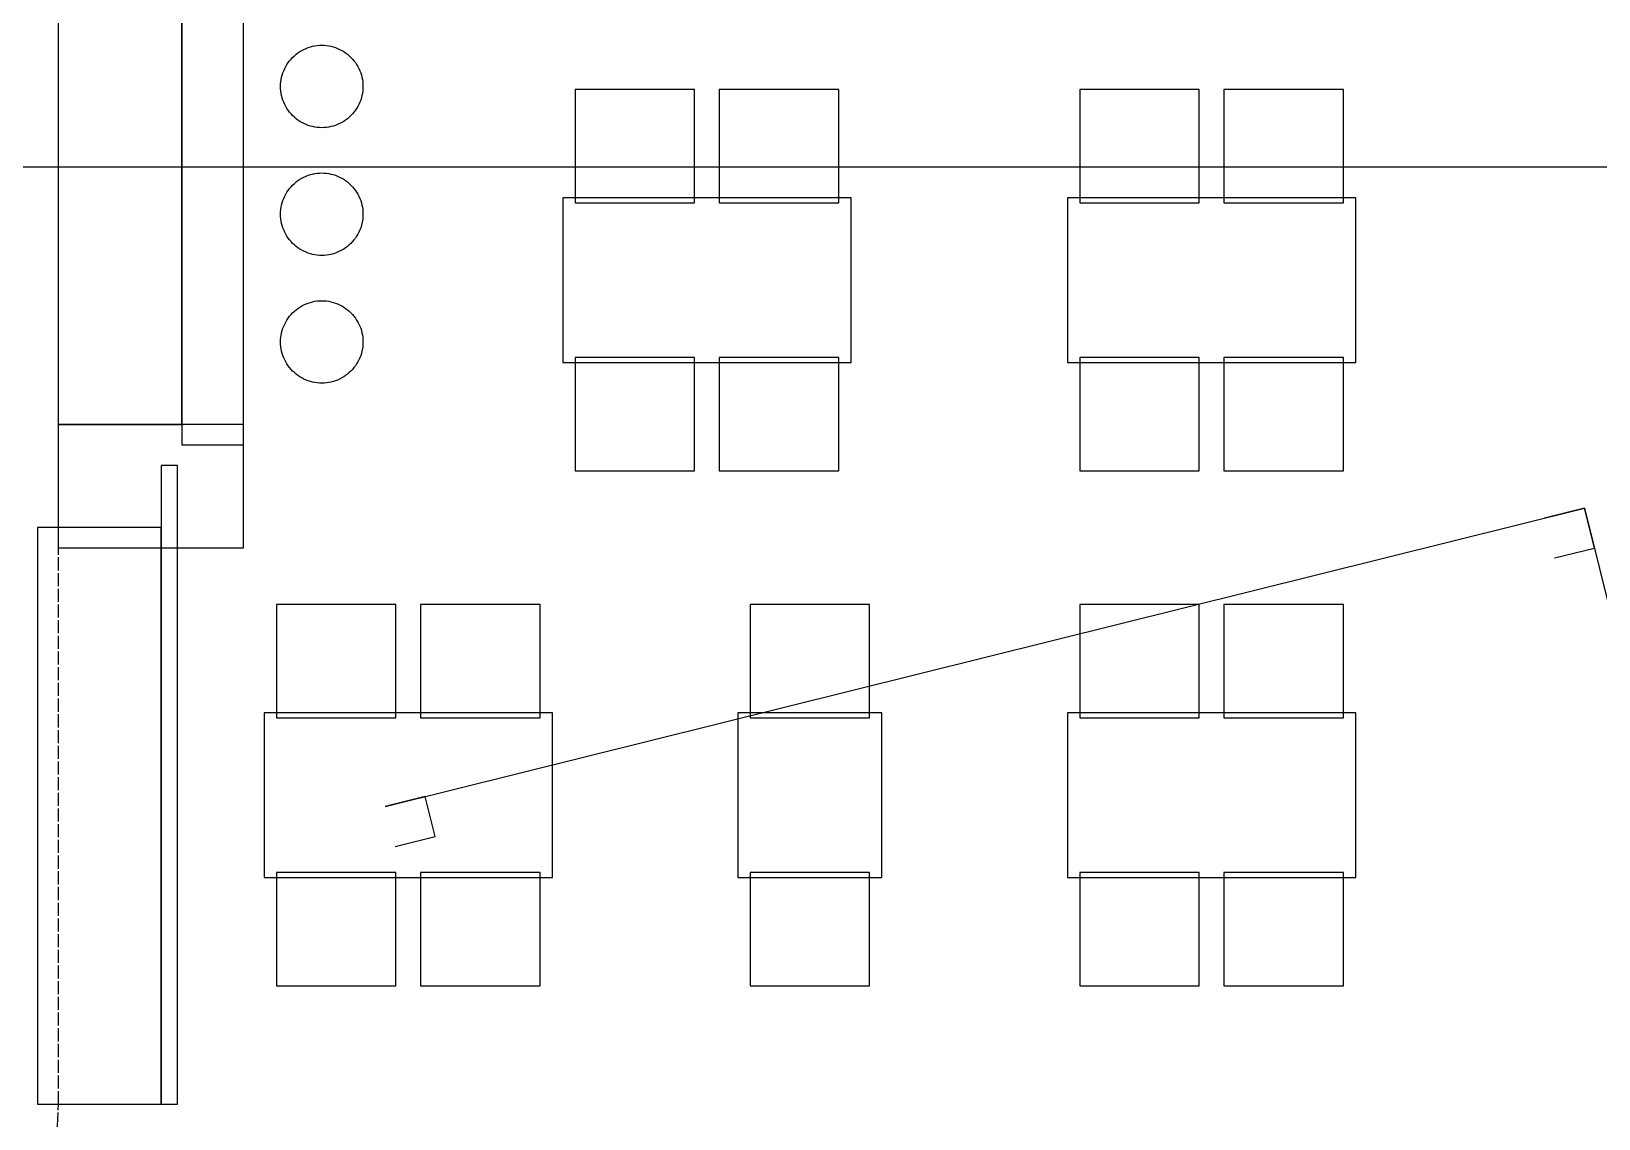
# Model space of a CAD drawing. Header units: millimetres. Extents: x -74219 to 26724, y -11313 to 45223.
# Drawn here: x 1370 to 8980, y 5230 to 10508 of the extents above; entities that cross this region are included whole.
import ezdxf

# ---------------------------------------------------------------- set-up
doc = ezdxf.new("R2010")
doc.units = ezdxf.units.MM
doc.linetypes.add('CENTER', pattern=[5.08, 3.175, -0.635, 0.635, -0.635])
doc.linetypes.add('DASHED', pattern=[1.524, 1.27, -0.254])
for name, color, linetype in [('SMK-ABOVE', 5, 'DASHED'), ('SMK-EXIST', 30, 'CONTINUOUS'), ('SMK-GRID', 8, 'CENTER'), ('SMK-R12-BAR', 40, 'Continuous'), ('SMK-R12-FURN', 7, 'Continuous'), ('SMK-R12-ROOF', 34, 'Continuous'), ('SMK-R12-SERV', 4, 'Continuous')]:
    doc.layers.add(name, color=color, linetype=linetype)

msp = doc.modelspace()

# ---------------------------------------------------------------- linework, layer by layer
at = {"layer": 'SMK-ABOVE', "ltscale": 50}
msp.add_lwpolyline([(-0.4, 4100.3), (301.6, 4100.3), (406.2, 4104.8), (510, 4118.5), (612.2, 4141.2), (712, 4172.7), (808.7, 4212.7), (901.6, 4261.1), (989.9, 4317.3), (1072.9, 4381), (1150.1, 4451.8), (1220.8, 4528.9), (1284.6, 4612), (1340.8, 4700.3), (1389.2, 4793.1), (1429.2, 4889.9), (1460.7, 4989.7), (1483.4, 5091.9), (1497, 5195.7), (1501.6, 5300.3), (1501.6, 30800.3)], dxfattribs=at)
at = {"layer": 'SMK-EXIST'}
for points in [[(3088.5, 6745.4), (8911.1, 8193.6), (10301.4, 2603.9), (4478.8, 1155.7)], [(8765.2, 7951.3), (8959.3, 7999.5), (8911.1, 8193.6), (8717, 8145.4)], [(3136.7, 6551.3), (3330.8, 6599.6), (3282.5, 6793.7), (3088.5, 6745.4)]]:
    msp.add_lwpolyline(points, dxfattribs=at)
at = {"layer": 'SMK-GRID', "ltscale": 60}
msp.add_line((-14100, 9850), (15500, 9850), dxfattribs=at)
at = {"layer": 'SMK-R12-BAR'}
for points in [[(2100, 8600), (2100, 14300), (1500, 14300), (1500, 8600)], [(2400, 8500), (2400, 14300), (2100, 14300), (2100, 8500)], [(2980, 10240), (2979.7, 10228.8), (2978.7, 10217.6), (2977.2, 10206.5), (2975, 10195.5), (2972.2, 10184.6), (2968.8, 10173.9), (2964.8, 10163.5), (2960.2, 10153.2), (2955, 10143.3), (2949.3, 10133.6), (2943.1, 10124.3), (2936.4, 10115.3), (2929.1, 10106.7), (2921.4, 10098.6), (2913.3, 10090.9), (2904.7, 10083.6), (2895.7, 10076.9), (2886.4, 10070.7), (2876.7, 10065), (2866.8, 10059.8), (2856.5, 10055.2), (2846.1, 10051.2), (2835.4, 10047.8), (2824.5, 10045), (2813.5, 10042.8), (2802.4, 10041.3), (2791.2, 10040.3), (2780, 10040), (2768.8, 10040.3), (2757.6, 10041.3), (2746.5, 10042.8), (2735.5, 10045), (2724.6, 10047.8), (2713.9, 10051.2), (2703.5, 10055.2), (2693.2, 10059.8), (2683.3, 10065), (2673.6, 10070.7), (2664.3, 10076.9), (2655.3, 10083.6), (2646.7, 10090.9), (2638.6, 10098.6), (2630.9, 10106.7), (2623.6, 10115.3), (2616.9, 10124.3), (2610.7, 10133.6), (2605, 10143.3), (2599.8, 10153.2), (2595.2, 10163.5), (2591.2, 10173.9), (2587.8, 10184.6), (2585, 10195.5), (2582.8, 10206.5), (2581.3, 10217.6), (2580.3, 10228.8), (2580, 10240), (2580.3, 10251.2), (2581.3, 10262.4), (2582.8, 10273.5), (2585, 10284.5), (2587.8, 10295.4), (2591.2, 10306.1), (2595.2, 10316.5), (2599.8, 10326.8), (2605, 10336.7), (2610.7, 10346.4), (2616.9, 10355.7), (2623.6, 10364.7), (2630.9, 10373.3), (2638.6, 10381.4), (2646.7, 10389.1), (2655.3, 10396.4), (2664.3, 10403.1), (2673.6, 10409.3), (2683.3, 10415), (2693.2, 10420.2), (2703.5, 10424.8), (2713.9, 10428.8), (2724.6, 10432.2), (2735.5, 10435), (2746.5, 10437.2), (2757.6, 10438.7), (2768.8, 10439.7), (2780, 10440), (2791.2, 10439.7), (2802.4, 10438.7), (2813.5, 10437.2), (2824.5, 10435), (2835.4, 10432.2), (2846.1, 10428.8), (2856.5, 10424.8), (2866.8, 10420.2), (2876.7, 10415), (2886.4, 10409.3), (2895.7, 10403.1), (2904.7, 10396.4), (2913.3, 10389.1), (2921.4, 10381.4), (2929.1, 10373.3), (2936.4, 10364.7), (2943.1, 10355.7), (2949.3, 10346.4), (2955, 10336.7), (2960.2, 10326.8), (2964.8, 10316.5), (2968.8, 10306.1), (2972.2, 10295.4), (2975, 10284.5), (2977.2, 10273.5), (2978.7, 10262.4), (2979.7, 10251.2)], [(2980, 9620), (2979.7, 9608.8), (2978.7, 9597.6), (2977.2, 9586.5), (2975, 9575.5), (2972.2, 9564.6), (2968.8, 9553.9), (2964.8, 9543.5), (2960.2, 9533.2), (2955, 9523.3), (2949.3, 9513.6), (2943.1, 9504.3), (2936.4, 9495.3), (2929.1, 9486.7), (2921.4, 9478.6), (2913.3, 9470.9), (2904.7, 9463.6), (2895.7, 9456.9), (2886.4, 9450.7), (2876.7, 9445), (2866.8, 9439.8), (2856.5, 9435.2), (2846.1, 9431.2), (2835.4, 9427.8), (2824.5, 9425), (2813.5, 9422.8), (2802.4, 9421.3), (2791.2, 9420.3), (2780, 9420), (2768.8, 9420.3), (2757.6, 9421.3), (2746.5, 9422.8), (2735.5, 9425), (2724.6, 9427.8), (2713.9, 9431.2), (2703.5, 9435.2), (2693.2, 9439.8), (2683.3, 9445), (2673.6, 9450.7), (2664.3, 9456.9), (2655.3, 9463.6), (2646.7, 9470.9), (2638.6, 9478.6), (2630.9, 9486.7), (2623.6, 9495.3), (2616.9, 9504.3), (2610.7, 9513.6), (2605, 9523.3), (2599.8, 9533.2), (2595.2, 9543.5), (2591.2, 9553.9), (2587.8, 9564.6), (2585, 9575.5), (2582.8, 9586.5), (2581.3, 9597.6), (2580.3, 9608.8), (2580, 9620), (2580.3, 9631.2), (2581.3, 9642.4), (2582.8, 9653.5), (2585, 9664.5), (2587.8, 9675.4), (2591.2, 9686.1), (2595.2, 9696.5), (2599.8, 9706.8), (2605, 9716.7), (2610.7, 9726.4), (2616.9, 9735.7), (2623.6, 9744.7), (2630.9, 9753.3), (2638.6, 9761.4), (2646.7, 9769.1), (2655.3, 9776.4), (2664.3, 9783.1), (2673.6, 9789.3), (2683.3, 9795), (2693.2, 9800.2), (2703.5, 9804.8), (2713.9, 9808.8), (2724.6, 9812.2), (2735.5, 9815), (2746.5, 9817.2), (2757.6, 9818.7), (2768.8, 9819.7), (2780, 9820), (2791.2, 9819.7), (2802.4, 9818.7), (2813.5, 9817.2), (2824.5, 9815), (2835.4, 9812.2), (2846.1, 9808.8), (2856.5, 9804.8), (2866.8, 9800.2), (2876.7, 9795), (2886.4, 9789.3), (2895.7, 9783.1), (2904.7, 9776.4), (2913.3, 9769.1), (2921.4, 9761.4), (2929.1, 9753.3), (2936.4, 9744.7), (2943.1, 9735.7), (2949.3, 9726.4), (2955, 9716.7), (2960.2, 9706.8), (2964.8, 9696.5), (2968.8, 9686.1), (2972.2, 9675.4), (2975, 9664.5), (2977.2, 9653.5), (2978.7, 9642.4), (2979.7, 9631.2)], [(2980, 9000), (2979.7, 8988.8), (2978.7, 8977.6), (2977.2, 8966.5), (2975, 8955.5), (2972.2, 8944.6), (2968.8, 8933.9), (2964.8, 8923.5), (2960.2, 8913.2), (2955, 8903.3), (2949.3, 8893.6), (2943.1, 8884.3), (2936.4, 8875.3), (2929.1, 8866.7), (2921.4, 8858.6), (2913.3, 8850.9), (2904.7, 8843.6), (2895.7, 8836.9), (2886.4, 8830.7), (2876.7, 8825), (2866.8, 8819.8), (2856.5, 8815.2), (2846.1, 8811.2), (2835.4, 8807.8), (2824.5, 8805), (2813.5, 8802.8), (2802.4, 8801.3), (2791.2, 8800.3), (2780, 8800), (2768.8, 8800.3), (2757.6, 8801.3), (2746.5, 8802.8), (2735.5, 8805), (2724.6, 8807.8), (2713.9, 8811.2), (2703.5, 8815.2), (2693.2, 8819.8), (2683.3, 8825), (2673.6, 8830.7), (2664.3, 8836.9), (2655.3, 8843.6), (2646.7, 8850.9), (2638.6, 8858.6), (2630.9, 8866.7), (2623.6, 8875.3), (2616.9, 8884.3), (2610.7, 8893.6), (2605, 8903.3), (2599.8, 8913.2), (2595.2, 8923.5), (2591.2, 8933.9), (2587.8, 8944.6), (2585, 8955.5), (2582.8, 8966.5), (2581.3, 8977.6), (2580.3, 8988.8), (2580, 9000), (2580.3, 9011.2), (2581.3, 9022.4), (2582.8, 9033.5), (2585, 9044.5), (2587.8, 9055.4), (2591.2, 9066.1), (2595.2, 9076.5), (2599.8, 9086.8), (2605, 9096.7), (2610.7, 9106.4), (2616.9, 9115.7), (2623.6, 9124.7), (2630.9, 9133.3), (2638.6, 9141.4), (2646.7, 9149.1), (2655.3, 9156.4), (2664.3, 9163.1), (2673.6, 9169.3), (2683.3, 9175), (2693.2, 9180.2), (2703.5, 9184.8), (2713.9, 9188.8), (2724.6, 9192.2), (2735.5, 9195), (2746.5, 9197.2), (2757.6, 9198.7), (2768.8, 9199.7), (2780, 9200), (2791.2, 9199.7), (2802.4, 9198.7), (2813.5, 9197.2), (2824.5, 9195), (2835.4, 9192.2), (2846.1, 9188.8), (2856.5, 9184.8), (2866.8, 9180.2), (2876.7, 9175), (2886.4, 9169.3), (2895.7, 9163.1), (2904.7, 9156.4), (2913.3, 9149.1), (2921.4, 9141.4), (2929.1, 9133.3), (2936.4, 9124.7), (2943.1, 9115.7), (2949.3, 9106.4), (2955, 9096.7), (2960.2, 9086.8), (2964.8, 9076.5), (2968.8, 9066.1), (2972.2, 9055.4), (2975, 9044.5), (2977.2, 9033.5), (2978.7, 9022.4), (2979.7, 9011.2)], [(2400, 8000), (2400, 8600), (1500, 8600), (1500, 8000)]]:
    msp.add_lwpolyline(points, close=True, dxfattribs=at)
at = {"layer": 'SMK-R12-FURN'}
for points in [[(4590, 9675), (4590, 10225), (4010, 10225), (4010, 9675)], [(5290, 9675), (5290, 10225), (4710, 10225), (4710, 9675)], [(7040, 9675), (7040, 10225), (6460, 10225), (6460, 9675)], [(7740, 9675), (7740, 10225), (7160, 10225), (7160, 9675)], [(5350, 8900), (5350, 9700), (3950, 9700), (3950, 8900)], [(7800, 8900), (7800, 9700), (6400, 9700), (6400, 8900)], [(4590, 8375), (4590, 8925), (4010, 8925), (4010, 8375)], [(5290, 8375), (5290, 8925), (4710, 8925), (4710, 8375)], [(7040, 8375), (7040, 8925), (6460, 8925), (6460, 8375)], [(7740, 8375), (7740, 8925), (7160, 8925), (7160, 8375)], [(3140, 7175), (3140, 7725), (2560, 7725), (2560, 7175)], [(3840, 7175), (3840, 7725), (3260, 7725), (3260, 7175)], [(5440, 7175), (5440, 7725), (4860, 7725), (4860, 7175)], [(7040, 7175), (7040, 7725), (6460, 7725), (6460, 7175)], [(7740, 7175), (7740, 7725), (7160, 7725), (7160, 7175)], [(3900, 6400), (3900, 7200), (2500, 7200), (2500, 6400)], [(5500, 6400), (5500, 7200), (4800, 7200), (4800, 6400)], [(7800, 6400), (7800, 7200), (6400, 7200), (6400, 6400)], [(3140, 5875), (3140, 6425), (2560, 6425), (2560, 5875)], [(3840, 5875), (3840, 6425), (3260, 6425), (3260, 5875)], [(5440, 5875), (5440, 6425), (4860, 6425), (4860, 5875)], [(7040, 5875), (7040, 6425), (6460, 6425), (6460, 5875)], [(7740, 5875), (7740, 6425), (7160, 6425), (7160, 5875)]]:
    msp.add_lwpolyline(points, close=True, dxfattribs=at)
at = {"layer": 'SMK-R12-ROOF'}
msp.add_line((0, 9850), (12071.8, 9850), dxfattribs=at)
at = {"layer": 'SMK-R12-SERV'}
for points in [[(2080, 5300), (2080, 8400), (2000, 8400), (2000, 5300)], [(2000, 5300), (2000, 8100), (1400, 8100), (1400, 5300)]]:
    msp.add_lwpolyline(points, close=True, dxfattribs=at)

doc.saveas('drawing.dxf')
